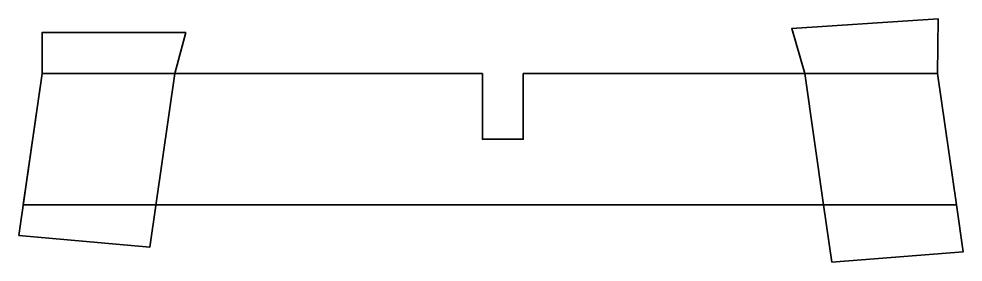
# Model space of a CAD drawing. Header units: inches. Extents: x 4.8 to 19.2, y -3.8 to -0.1.
import ezdxf

# ---------------------------------------------------------------- set-up
doc = ezdxf.new("R2010")
doc.units = ezdxf.units.IN
doc.header["$MEASUREMENT"] = 0
doc.layers.add('Layer 1', color=7, linetype='Continuous')

msp = doc.modelspace()

# ---------------------------------------------------------------- linework, layer by layer
at = {"layer": 'Layer 1', "color": 179, "lineweight": 35, "true_color": 0x231f20}
for points in [[(17.062, -2.972), (16.775, -0.972), (16.577, -0.287), (18.806, -0.141), (18.795, -0.972), (19.083, -2.972), (19.186, -3.688), (17.187, -3.842), (17.062, -2.972)], [(4.81, -3.439), (5.164, -0.972), (5.164, -0.349), (7.349, -0.349), (7.185, -0.972), (6.805, -3.613), (4.81, -3.439)], [(19.083, -2.972), (4.877, -2.972), (5.164, -0.972), (11.868, -0.972), (11.868, -1.972), (12.488, -1.972), (12.488, -0.972), (18.795, -0.972), (19.083, -2.972)]]:
    msp.add_lwpolyline(points, dxfattribs=at)

doc.saveas('drawing.dxf')
